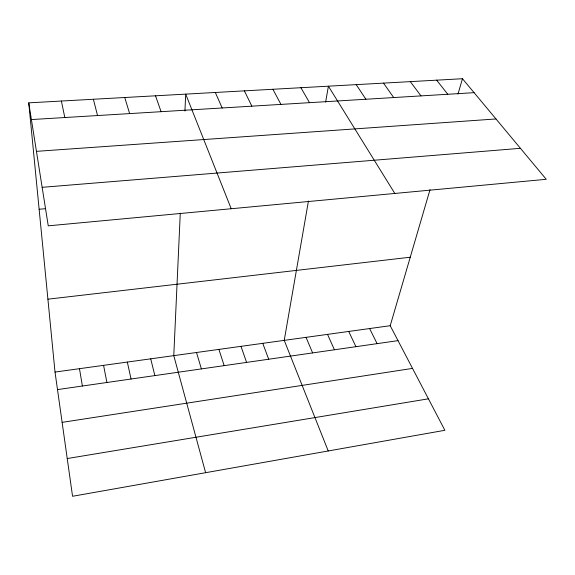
<?xml version="1.0" encoding="UTF-8"?>
<svg xmlns="http://www.w3.org/2000/svg" width="575" height="575" viewBox="0 0 575 575"><rect width="100%" height="100%" fill="white"/><g stroke="black" fill="none" stroke-linecap="round" stroke-linejoin="round"><path stroke-width="0.86" d="M180.277 213.21L173.779 355.645L205.613 472.693M184.934 111.025L185.703 94.12L231.208 208.739M308.452 200.991L284.23 340.364L328.224 450.965M325.63 102.113L328.404 86.185L394.824 193.452M28.75 102.853L48.257 225.838L546.25 179.299L462.473 78.725L28.75 102.853L55.02 372.068L72.558 496.275L444.878 430.294L390.209 325.709L430.021 189.657M457.988 94.056L462.473 78.725M67.225 458.541L428.425 398.82M62.122 422.359L412.519 368.395M57.493 389.598L398.015 340.637M55.02 372.068L390.209 325.709M47.905 299.18L410.248 257.219M39.129 209.243L45.367 208.696M42.148 187.321L520.44 148.314M36.441 151.347L495.988 118.953M31.402 119.564L474.095 92.668M436.626 80.162L447.788 94.271M410.313 81.628L421.001 95.896M383.511 83.116L393.71 97.556M356.213 84.633L365.894 99.245M300.905 87.709L309.522 102.666M272.902 89.269L280.959 104.406M369.61 328.555L377.121 343.642M244.382 90.857L251.85 106.174M348.716 331.444L355.932 346.689M327.527 334.377L334.427 349.78M215.316 92.474L222.18 107.971M306.029 337.353L312.62 352.913M262.761 343.34L268.69 359.231M155.516 95.802L161.086 111.687M240.99 346.351L246.582 362.408M218.91 349.399L224.149 365.635M124.746 97.513L129.634 113.591M196.506 352.504L201.387 368.906M93.373 99.259L97.542 115.546M150.722 358.836L154.855 375.597M127.327 362.07L131.057 379.018M61.381 101.035L64.81 117.53M103.579 365.355L106.907 382.49M79.479 368.69L82.39 386.019"/></g></svg>
